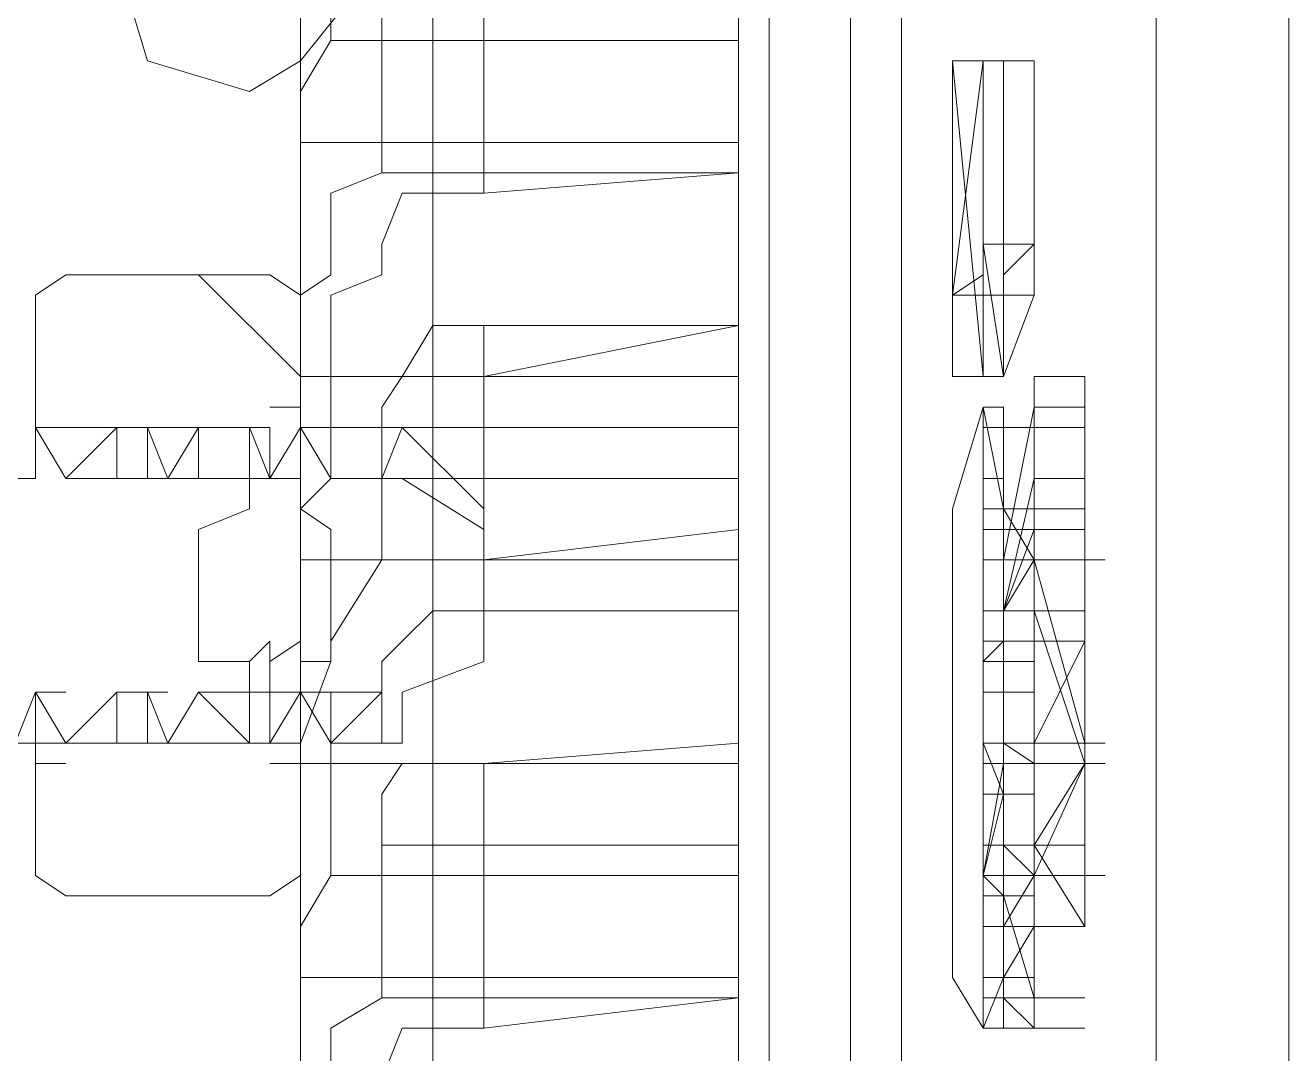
# Model space of a CAD drawing. Header units: millimetres. Extents: x 50 to 186, y -32 to 33.
# Drawn here: x 129.185 to 129.3582, y -16.4467 to -16.3057 of the extents above; entities that cross this region are included whole.
import ezdxf

# ---------------------------------------------------------------- set-up
doc = ezdxf.new("R2010")
doc.units = ezdxf.units.MM
doc.layers.add('Prumada Eletrica', color=40, linetype='Continuous', lineweight=30)

msp = doc.modelspace()

# ---------------------------------------------------------------- linework, layer by layer
at = {"layer": 'Prumada Eletrica', "color": 7, "linetype": 'Continuous', "lineweight": 20, "true_color": 0x000007}
for points in [[(129.24084, -13.14691), (129.24084, -16.36783), (129.24084, -16.36783)], [(129.31626, -13.17484), (129.31207, -13.17903), (129.30509, -13.193), (129.30509, -16.6402), (129.31626, -16.65836), (129.35817, -16.65417)], [(129.30509, -13.24328), (129.2981, -13.24328), (129.2981, -16.59411), (129.30509, -16.59411)], [(129.34001, -16.45723), (129.34001, -16.04658), (129.34001, -16.04658)], [(129.28693, -16.12899), (129.28693, -16.59411), (129.28693, -16.62903), (129.29112, -16.64299), (129.34001, -16.6402), (129.34001, -16.58293), (129.33721, -16.58293), (129.33721, -16.48656), (129.34001, -16.48656), (129.34001, -16.45723), (129.34839, -16.45723)], [(129.22268, -16.13876), (129.22268, -16.64299), (129.22268, -16.64299)], [(129.24084, -16.14295), (129.24084, -16.65417), (129.24084, -16.65417)], [(129.35817, -16.46142), (129.35817, -16.28263), (129.35817, -16.28263)], [(129.24782, -16.32872), (129.24782, -16.29241), (129.24084, -16.29241), (129.23665, -16.2966), (129.23385, -16.2966), (129.23385, -16.30358), (129.23385, -16.32593), (129.22687, -16.32872), (129.22687, -16.3399), (129.22268, -16.34269), (129.22268, -16.35387)], [(129.22687, -16.29241), (129.22687, -16.30777), (129.22687, -16.30777)], [(129.28274, -16.32174), (129.28274, -16.29241), (129.28274, -16.29241)], [(129.24782, -16.32174), (129.22268, -16.32174), (129.22268, -16.31476), (129.22687, -16.30777), (129.28274, -16.30777)], [(129.31626, -16.31057), (129.31207, -16.31057), (129.31207, -16.34269), (129.31626, -16.34269)], [(129.31207, -16.34269), (129.31626, -16.31057), (129.31626, -16.31057)], [(129.31626, -16.35387), (129.31626, -16.31057), (129.31626, -16.3399), (129.31207, -16.34269), (129.31207, -16.31057), (129.31207, -16.35387)], [(129.31207, -16.35387), (129.31207, -16.31057), (129.31207, -16.31057)], [(129.31207, -16.31057), (129.31626, -16.31057), (129.31626, -16.31057)], [(129.31626, -16.35387), (129.31626, -16.31057), (129.31626, -16.31057)], [(129.31626, -16.31057), (129.31906, -16.31057), (129.31906, -16.31057)], [(129.31906, -16.31057), (129.31626, -16.31057), (129.31626, -16.31057)], [(129.32325, -16.31057), (129.31906, -16.31057), (129.31906, -16.31057)], [(129.31906, -16.31057), (129.32325, -16.31057), (129.32325, -16.31057)], [(129.24782, -16.32174), (129.28274, -16.32174), (129.28274, -16.32174)], [(129.28274, -16.32174), (129.28274, -16.34688), (129.28274, -16.34688)], [(129.24782, -16.32593), (129.23385, -16.32593), (129.23385, -16.32593)], [(129.28274, -16.32593), (129.24782, -16.32593), (129.24782, -16.32593)], [(129.28274, -16.32593), (129.24782, -16.32872), (129.24782, -16.32872)], [(129.28274, -16.34688), (129.28274, -16.35387), (129.22687, -16.35387), (129.22687, -16.34269), (129.23385, -16.3399), (129.23385, -16.33571), (129.23665, -16.32872), (129.24782, -16.32872)], [(129.31626, -16.33571), (129.31906, -16.35387), (129.31906, -16.33571), (129.31906, -16.34269), (129.31906, -16.33571)], [(129.31906, -16.33571), (129.32325, -16.33571), (129.32325, -16.33571)], [(129.32325, -16.33571), (129.31906, -16.33571), (129.31906, -16.33571)], [(129.31906, -16.33571), (129.31906, -16.3399), (129.32325, -16.33571)], [(129.31906, -16.34269), (129.31906, -16.33571), (129.31906, -16.33571)], [(129.32325, -16.34269), (129.32325, -16.33571), (129.32325, -16.33571)], [(129.19055, -16.3399), (129.18636, -16.34269), (129.18636, -16.34269)], [(129.19055, -16.3399), (129.21849, -16.3399), (129.21849, -16.3399)], [(129.22268, -16.35387), (129.20871, -16.3399), (129.20871, -16.3399)], [(129.22268, -16.34269), (129.21849, -16.3399), (129.21849, -16.3399)], [(129.18636, -16.35806), (129.18636, -16.34269), (129.18636, -16.34269)], [(129.22268, -16.35806), (129.22268, -16.34269), (129.22268, -16.34269)], [(129.31207, -16.34269), (129.31207, -16.35387), (129.31207, -16.35387)], [(129.31207, -16.34269), (129.31207, -16.35387), (129.31207, -16.35387)], [(129.31626, -16.35387), (129.31207, -16.35387), (129.31207, -16.34269)], [(129.31626, -16.35387), (129.31626, -16.34269), (129.31626, -16.34269)], [(129.31626, -16.35387), (129.31626, -16.34269), (129.31626, -16.34269)], [(129.31626, -16.34269), (129.31906, -16.34269), (129.31906, -16.34269)], [(129.31626, -16.35387), (129.31626, -16.34269), (129.31626, -16.34269)], [(129.31906, -16.34269), (129.31906, -16.35387), (129.31906, -16.35387)], [(129.28274, -16.34688), (129.24782, -16.34688), (129.24084, -16.34688), (129.23665, -16.35387), (129.23385, -16.35806), (129.23385, -16.36085), (129.28274, -16.36085)], [(129.28274, -16.34688), (129.24782, -16.35387), (129.24782, -16.35387)], [(129.24782, -16.34688), (129.24782, -16.38599), (129.24782, -16.38599)], [(129.24782, -16.35387), (129.22268, -16.35387), (129.22268, -16.35387)], [(129.22687, -16.35387), (129.22687, -16.36783), (129.28274, -16.36783), (129.28274, -16.35387)], [(129.31207, -16.35387), (129.31626, -16.35387), (129.31626, -16.35387)], [(129.31626, -16.35387), (129.31906, -16.35387), (129.31906, -16.35387)], [(129.31906, -16.39018), (129.31906, -16.38599), (129.31906, -16.37901), (129.32325, -16.35806), (129.32325, -16.35387)], [(129.32325, -16.35387), (129.33023, -16.35387), (129.33023, -16.35387)], [(129.33023, -16.35806), (129.33023, -16.35387), (129.32325, -16.35387), (129.32325, -16.35806), (129.32325, -16.35387)], [(129.33023, -16.35806), (129.33023, -16.35387), (129.32325, -16.35387), (129.32325, -16.35806)], [(129.32325, -16.35387), (129.32325, -16.35806), (129.32325, -16.35806)], [(129.32325, -16.35387), (129.32325, -16.35806), (129.32325, -16.35806)], [(129.32325, -16.35387), (129.33023, -16.35387), (129.33023, -16.35387)], [(129.18636, -16.35806), (129.18636, -16.36085), (129.18636, -16.36085)], [(129.21849, -16.35806), (129.22268, -16.35806), (129.22268, -16.35806)], [(129.22268, -16.36085), (129.22268, -16.35806), (129.22268, -16.35806)], [(129.31906, -16.35806), (129.31626, -16.35806), (129.31626, -16.35806)], [(129.31906, -16.37901), (129.32325, -16.37901), (129.32325, -16.35806)], [(129.32325, -16.37202), (129.32325, -16.35806), (129.33023, -16.35806)], [(129.33023, -16.35806), (129.33023, -16.37202), (129.33023, -16.37202)], [(129.18357, -16.40415), (129.18636, -16.39716), (129.19055, -16.40415), (129.19754, -16.39716), (129.19754, -16.40415), (129.20173, -16.40415), (129.20173, -16.39716), (129.20452, -16.40415), (129.20871, -16.39716), (129.2157, -16.40415), (129.2157, -16.39716), (129.21849, -16.39716), (129.21849, -16.40415), (129.22268, -16.39716), (129.22687, -16.40415), (129.22687, -16.39716), (129.23385, -16.39716), (129.23385, -16.40415), (129.23665, -16.40415), (129.23665, -16.39716), (129.24782, -16.39297), (129.24782, -16.37202), (129.23665, -16.36085), (129.23385, -16.36783), (129.23385, -16.36085), (129.22687, -16.36085), (129.22687, -16.36783), (129.22268, -16.36085), (129.21849, -16.36783), (129.2157, -16.36085), (129.2157, -16.36783), (129.20871, -16.36783), (129.20871, -16.36085), (129.20452, -16.36783), (129.20173, -16.36085), (129.20173, -16.36783), (129.19754, -16.36783), (129.19754, -16.36085), (129.19055, -16.36783), (129.18636, -16.36085), (129.18636, -16.36783), (129.18357, -16.36783)], [(129.18636, -16.36085), (129.21849, -16.36085), (129.21849, -16.36085)], [(129.18636, -16.36085), (129.19055, -16.36085), (129.19055, -16.36085)], [(129.18636, -16.36085), (129.19055, -16.36085), (129.19055, -16.36085)], [(129.19754, -16.36085), (129.20173, -16.36085), (129.20173, -16.36085)], [(129.20173, -16.36085), (129.20452, -16.36085), (129.20452, -16.36085)], [(129.20871, -16.36085), (129.2157, -16.36085), (129.2157, -16.36085)], [(129.21849, -16.36085), (129.21849, -16.36783), (129.21849, -16.36783)], [(129.22268, -16.36085), (129.22687, -16.36085), (129.22687, -16.36085)], [(129.23385, -16.37901), (129.23385, -16.36085), (129.23385, -16.36085)], [(129.23665, -16.36085), (129.24084, -16.36085), (129.24084, -16.36085)], [(129.31626, -16.37202), (129.31626, -16.36085), (129.31906, -16.36085)], [(129.31626, -16.36085), (129.31626, -16.36783), (129.31626, -16.36783)], [(129.31626, -16.36085), (129.31626, -16.37202), (129.31626, -16.37202)], [(129.31906, -16.36085), (129.31626, -16.36085), (129.31626, -16.36085)], [(129.31906, -16.36085), (129.31626, -16.36085), (129.31626, -16.36085)], [(129.31906, -16.37482), (129.31906, -16.36085), (129.32325, -16.36085), (129.32325, -16.37482)], [(129.31906, -16.36085), (129.32325, -16.36085), (129.32325, -16.36085)], [(129.31906, -16.37482), (129.31906, -16.36783), (129.31906, -16.36085), (129.31906, -16.37901)], [(129.31906, -16.37482), (129.31906, -16.36085), (129.31906, -16.36085)], [(129.32325, -16.36085), (129.31906, -16.36085), (129.31906, -16.36085)], [(129.32325, -16.36085), (129.31906, -16.36085), (129.31906, -16.36085)], [(129.32325, -16.37482), (129.31906, -16.37482), (129.31906, -16.36085), (129.32325, -16.36085), (129.31906, -16.36085)], [(129.32325, -16.36085), (129.31906, -16.36085), (129.31906, -16.36085)], [(129.31906, -16.36783), (129.31906, -16.36085), (129.31906, -16.36085)], [(129.31906, -16.37482), (129.32325, -16.37482), (129.32325, -16.36085)], [(129.32325, -16.36085), (129.32325, -16.36783), (129.32325, -16.36783)], [(129.33023, -16.37901), (129.33023, -16.36085), (129.32325, -16.36085), (129.32325, -16.36783)], [(129.32325, -16.37901), (129.32325, -16.36085), (129.32325, -16.36085)], [(129.32325, -16.36085), (129.33023, -16.36085), (129.33023, -16.36085)], [(129.32325, -16.36085), (129.33023, -16.36085), (129.33023, -16.36085)], [(129.18357, -16.36783), (129.18636, -16.36783), (129.18636, -16.36783)], [(129.19055, -16.36783), (129.19754, -16.36783), (129.19754, -16.36783)], [(129.20173, -16.36783), (129.20452, -16.36783), (129.20452, -16.36783)], [(129.20452, -16.36783), (129.20871, -16.36783), (129.20871, -16.36783)], [(129.22687, -16.36783), (129.22268, -16.37202), (129.22268, -16.37901)], [(129.23385, -16.36783), (129.23665, -16.36783), (129.23665, -16.36783)], [(129.24782, -16.37482), (129.23665, -16.36783), (129.23665, -16.36783)], [(129.28274, -16.36783), (129.28274, -16.37482), (129.28274, -16.37482)], [(129.31626, -16.36783), (129.31626, -16.37901), (129.31906, -16.37901), (129.31906, -16.36783)], [(129.31626, -16.37202), (129.31626, -16.36783), (129.31906, -16.36783), (129.31906, -16.37202)], [(129.31626, -16.36783), (129.31626, -16.37901), (129.31906, -16.37901)], [(129.31906, -16.38599), (129.32325, -16.36783), (129.32325, -16.36783)], [(129.32325, -16.37901), (129.33023, -16.37901), (129.33023, -16.36783)], [(129.32325, -16.36783), (129.32325, -16.38599), (129.32325, -16.38599)], [(129.33023, -16.36783), (129.32325, -16.36783), (129.32325, -16.37901)], [(129.32325, -16.36783), (129.32325, -16.37202), (129.33023, -16.37202)], [(129.32325, -16.36783), (129.33023, -16.36783), (129.33023, -16.36783)], [(129.33023, -16.37202), (129.33023, -16.36783), (129.33023, -16.36783)], [(129.31906, -16.37901), (129.31626, -16.37901), (129.31626, -16.37202), (129.31906, -16.37202)], [(129.31626, -16.37202), (129.31626, -16.37482), (129.31906, -16.37482), (129.31906, -16.37202)], [(129.31626, -16.37482), (129.31626, -16.37202), (129.31906, -16.37202), (129.31906, -16.37482)], [(129.31906, -16.37901), (129.31906, -16.37202), (129.31626, -16.37202), (129.31626, -16.37901)], [(129.32325, -16.37202), (129.31906, -16.37202), (129.31906, -16.37202)], [(129.32325, -16.37202), (129.32325, -16.38599), (129.31906, -16.38599), (129.31906, -16.37202)], [(129.32325, -16.37202), (129.33023, -16.37202), (129.33023, -16.37202)], [(129.24782, -16.37901), (129.28274, -16.37482), (129.28274, -16.37482)], [(129.28274, -16.37482), (129.28274, -16.40694), (129.28274, -16.40694)], [(129.31626, -16.37482), (129.31906, -16.37482), (129.31906, -16.37482)], [(129.31906, -16.37482), (129.32325, -16.37482), (129.32325, -16.37482)], [(129.31906, -16.37482), (129.32325, -16.37482), (129.32325, -16.37482)], [(129.31906, -16.37482), (129.32325, -16.37482), (129.32325, -16.37482)], [(129.31906, -16.37482), (129.32325, -16.37482), (129.32325, -16.37482)], [(129.31906, -16.37482), (129.32325, -16.37482), (129.32325, -16.37482)], [(129.32325, -16.37482), (129.31906, -16.38599), (129.31906, -16.37901)], [(129.31906, -16.37482), (129.32325, -16.37482), (129.32325, -16.37482)], [(129.31906, -16.37482), (129.32325, -16.37482), (129.32325, -16.37482)], [(129.33023, -16.37482), (129.32325, -16.37482), (129.32325, -16.37482)], [(129.32325, -16.37482), (129.33023, -16.37482), (129.33023, -16.37482)], [(129.32325, -16.37482), (129.32325, -16.39018), (129.32325, -16.37901), (129.32325, -16.39018), (129.32325, -16.37901), (129.32325, -16.38599)], [(129.32325, -16.37482), (129.32325, -16.38599), (129.32325, -16.38599)], [(129.24782, -16.37901), (129.22268, -16.37901), (129.22268, -16.37901)], [(129.24782, -16.37901), (129.23385, -16.37901), (129.22687, -16.39018), (129.22687, -16.39297), (129.22268, -16.40415), (129.22268, -16.40694)], [(129.28274, -16.37901), (129.24782, -16.37901), (129.24782, -16.37901)], [(129.31906, -16.37901), (129.31906, -16.4251), (129.31626, -16.42231), (129.31626, -16.37901), (129.31906, -16.37901), (129.31906, -16.39018), (129.31626, -16.39297), (129.31626, -16.40415), (129.31906, -16.41113), (129.31906, -16.4251)], [(129.31906, -16.37901), (129.31906, -16.39018), (129.31626, -16.39297), (129.31626, -16.40415), (129.31906, -16.41113), (129.31906, -16.4251), (129.31906, -16.42231)], [(129.31626, -16.38599), (129.31626, -16.37901), (129.31906, -16.37901)], [(129.31626, -16.37901), (129.31906, -16.37901), (129.31906, -16.37901)], [(129.31906, -16.38599), (129.32325, -16.38599), (129.32325, -16.37901)], [(129.31906, -16.37901), (129.32325, -16.37901), (129.32325, -16.39018)], [(129.31906, -16.38599), (129.31906, -16.39018), (129.31906, -16.37901)], [(129.31906, -16.38599), (129.32325, -16.38599), (129.32325, -16.37901), (129.32325, -16.38599)], [(129.32325, -16.37901), (129.31906, -16.37901), (129.31906, -16.37901)], [(129.32325, -16.37901), (129.31906, -16.37901), (129.31906, -16.37901)], [(129.31906, -16.37901), (129.32325, -16.37901), (129.32325, -16.37901)], [(129.31906, -16.37901), (129.32325, -16.37901), (129.32325, -16.37901)], [(129.32325, -16.38599), (129.32325, -16.37901), (129.32325, -16.37901)], [(129.32325, -16.37901), (129.33023, -16.37901), (129.33023, -16.40415)], [(129.33023, -16.37901), (129.32325, -16.37901), (129.32325, -16.37901)], [(129.32325, -16.37901), (129.32325, -16.38599), (129.32325, -16.38599)], [(129.32325, -16.37901), (129.33023, -16.37901), (129.33023, -16.37901)], [(129.32325, -16.37901), (129.33023, -16.37901), (129.33023, -16.37901)], [(129.33023, -16.40415), (129.32325, -16.37901), (129.32325, -16.37901)], [(129.32325, -16.37901), (129.33023, -16.37901), (129.33023, -16.37901)], [(129.32325, -16.37901), (129.33023, -16.37901), (129.33023, -16.37901)], [(129.33023, -16.38599), (129.33023, -16.37901), (129.33023, -16.37901)], [(129.33023, -16.37901), (129.33302, -16.37901), (129.33302, -16.37901)], [(129.28274, -16.40694), (129.22687, -16.40694), (129.22687, -16.40415), (129.23385, -16.39716), (129.23385, -16.39297), (129.23665, -16.39018), (129.24084, -16.38599), (129.24782, -16.38599)], [(129.28274, -16.38599), (129.24782, -16.38599), (129.24782, -16.38599)], [(129.31906, -16.39018), (129.31626, -16.39018), (129.31626, -16.38599)], [(129.31626, -16.39297), (129.31626, -16.38599), (129.31906, -16.38599), (129.31906, -16.39297)], [(129.31626, -16.38599), (129.31906, -16.38599), (129.31906, -16.38599)], [(129.31906, -16.38599), (129.31626, -16.38599), (129.31906, -16.38599), (129.31906, -16.39018)], [(129.31626, -16.38599), (129.31906, -16.38599), (129.31906, -16.38599)], [(129.31906, -16.38599), (129.31626, -16.38599), (129.31626, -16.38599)], [(129.31626, -16.38599), (129.31906, -16.38599), (129.31906, -16.38599)], [(129.31626, -16.38599), (129.31906, -16.38599), (129.31906, -16.38599)], [(129.31626, -16.38599), (129.31906, -16.38599), (129.32325, -16.38599)], [(129.31906, -16.38599), (129.31626, -16.38599), (129.31626, -16.38599)], [(129.31906, -16.38599), (129.31626, -16.38599), (129.31626, -16.38599)], [(129.31906, -16.38599), (129.32325, -16.38599), (129.32325, -16.38599)], [(129.32325, -16.38599), (129.31906, -16.38599), (129.31906, -16.38599)], [(129.31906, -16.38599), (129.31906, -16.39018), (129.32325, -16.39018), (129.32325, -16.38599)], [(129.31906, -16.39018), (129.31906, -16.38599), (129.31906, -16.39297)], [(129.31906, -16.38599), (129.31906, -16.39297), (129.31906, -16.39297)], [(129.31906, -16.38599), (129.31906, -16.39297), (129.31906, -16.39297)], [(129.31906, -16.38599), (129.31906, -16.39297), (129.32325, -16.39297)], [(129.31906, -16.38599), (129.32325, -16.38599), (129.32325, -16.38599)], [(129.31906, -16.38599), (129.31906, -16.39716), (129.31906, -16.39297), (129.31906, -16.40415)], [(129.31906, -16.39018), (129.32325, -16.39018), (129.32325, -16.38599)], [(129.31906, -16.38599), (129.31906, -16.39297), (129.31906, -16.39018)], [(129.31906, -16.39018), (129.31906, -16.38599), (129.32325, -16.38599), (129.32325, -16.39018)], [(129.32325, -16.38599), (129.33023, -16.38599), (129.33023, -16.38599)], [(129.32325, -16.38599), (129.32325, -16.40415), (129.32325, -16.40415)], [(129.32325, -16.38599), (129.33023, -16.38599), (129.33023, -16.39018), (129.32325, -16.40415)], [(129.32325, -16.42231), (129.32325, -16.40415), (129.32325, -16.38599), (129.32325, -16.39716)], [(129.32325, -16.38599), (129.33023, -16.38599), (129.33023, -16.38599)], [(129.32325, -16.38599), (129.33023, -16.38599), (129.33023, -16.38599)], [(129.32325, -16.38599), (129.33023, -16.38599), (129.33023, -16.38599)], [(129.32325, -16.38599), (129.33023, -16.40694), (129.32325, -16.41812), (129.32325, -16.40694)], [(129.33023, -16.38599), (129.32325, -16.38599), (129.32325, -16.38599)], [(129.32325, -16.38599), (129.33023, -16.38599), (129.33023, -16.38599)], [(129.32325, -16.38599), (129.33023, -16.38599), (129.33023, -16.38599)], [(129.33023, -16.38599), (129.33023, -16.40694), (129.33023, -16.40694)], [(129.2157, -16.39297), (129.21849, -16.39018), (129.21849, -16.39297), (129.22268, -16.39018)], [(129.22268, -16.39018), (129.22268, -16.39297), (129.22268, -16.39297)], [(129.31626, -16.39018), (129.31626, -16.39297), (129.31906, -16.39297), (129.31906, -16.39018)], [(129.31906, -16.39018), (129.31626, -16.39018), (129.31626, -16.39018)], [(129.31626, -16.39018), (129.31906, -16.39018), (129.32325, -16.39018)], [(129.31906, -16.40415), (129.31906, -16.39018), (129.31906, -16.39018)], [(129.32325, -16.39018), (129.31906, -16.39018), (129.31906, -16.39018)], [(129.32325, -16.39018), (129.31906, -16.39018), (129.31906, -16.39018)], [(129.31906, -16.39018), (129.31906, -16.39297), (129.31906, -16.39297)], [(129.31906, -16.39297), (129.31906, -16.39018), (129.31906, -16.39018)], [(129.32325, -16.39018), (129.31906, -16.39018), (129.31906, -16.39018)], [(129.31906, -16.39018), (129.32325, -16.39018), (129.32325, -16.39018)], [(129.31906, -16.39018), (129.32325, -16.39018), (129.32325, -16.39018)], [(129.33023, -16.39018), (129.32325, -16.39018), (129.32325, -16.39018)], [(129.32325, -16.39018), (129.32325, -16.39297), (129.32325, -16.39297)], [(129.21849, -16.39297), (129.21849, -16.39716), (129.21849, -16.39716)], [(129.22268, -16.40694), (129.22268, -16.39297), (129.22268, -16.39297)], [(129.31626, -16.40694), (129.31626, -16.39297), (129.31626, -16.39297)], [(129.31626, -16.39297), (129.31626, -16.39716), (129.31906, -16.39716)], [(129.31626, -16.39297), (129.31906, -16.39297), (129.31906, -16.39297)], [(129.31626, -16.39297), (129.31906, -16.39297), (129.31906, -16.39297)], [(129.31906, -16.39297), (129.32325, -16.39297), (129.32325, -16.39297)], [(129.31906, -16.39297), (129.32325, -16.39297), (129.32325, -16.39297)], [(129.32325, -16.39297), (129.31906, -16.39297), (129.31906, -16.39297)], [(129.32325, -16.39297), (129.31906, -16.39297), (129.31906, -16.39297)], [(129.31906, -16.40415), (129.32325, -16.40415), (129.32325, -16.39297)], [(129.31906, -16.39297), (129.32325, -16.39297), (129.32325, -16.39297)], [(129.31906, -16.39297), (129.32325, -16.39297), (129.32325, -16.39297)], [(129.32325, -16.40694), (129.32325, -16.39297), (129.32325, -16.39297)], [(129.32325, -16.39716), (129.32325, -16.39297), (129.32325, -16.39297)], [(129.32325, -16.40415), (129.32325, -16.39297), (129.32325, -16.39297)], [(129.18636, -16.39716), (129.18636, -16.40694), (129.18636, -16.40694)], [(129.18636, -16.39716), (129.19055, -16.39716), (129.19055, -16.39716)], [(129.18636, -16.40415), (129.18636, -16.39716), (129.18636, -16.39716)], [(129.19754, -16.39716), (129.20173, -16.39716), (129.20173, -16.39716)], [(129.20173, -16.39716), (129.20452, -16.39716), (129.20452, -16.39716)], [(129.20871, -16.39716), (129.2157, -16.39716), (129.2157, -16.39716)], [(129.2157, -16.39716), (129.2157, -16.40415), (129.2157, -16.40415)], [(129.2157, -16.39716), (129.21849, -16.39716), (129.21849, -16.39716)], [(129.2157, -16.39716), (129.21849, -16.39716), (129.21849, -16.39716)], [(129.22268, -16.39716), (129.21849, -16.40415), (129.21849, -16.40415)], [(129.22268, -16.39716), (129.22687, -16.39716), (129.22687, -16.39716)], [(129.22687, -16.39716), (129.23385, -16.39716), (129.23385, -16.39716)], [(129.23665, -16.39716), (129.23665, -16.40415), (129.23665, -16.40415)], [(129.23665, -16.39716), (129.23665, -16.40415), (129.23665, -16.40415)], [(129.24084, -16.39716), (129.24084, -16.65836), (129.24084, -16.65836)], [(129.31626, -16.39716), (129.31626, -16.40415), (129.31626, -16.40415)], [(129.31906, -16.40415), (129.31626, -16.40415), (129.31626, -16.39716)], [(129.31626, -16.40415), (129.31626, -16.39716), (129.31906, -16.39716), (129.31906, -16.40415)], [(129.31626, -16.39716), (129.31906, -16.39716), (129.32325, -16.39716)], [(129.31626, -16.39716), (129.31626, -16.40415), (129.31626, -16.40415)], [(129.31906, -16.40415), (129.31906, -16.39716), (129.31906, -16.40694)], [(129.31906, -16.39716), (129.31906, -16.40694), (129.31906, -16.40694)], [(129.32325, -16.39716), (129.31906, -16.39716), (129.31906, -16.39716)], [(129.31906, -16.40415), (129.31906, -16.39716), (129.31906, -16.39716)], [(129.18357, -16.40415), (129.18636, -16.40415), (129.18636, -16.40415)], [(129.21849, -16.40415), (129.18636, -16.40415), (129.18636, -16.40415)], [(129.19055, -16.40415), (129.19754, -16.40415), (129.19754, -16.40415)], [(129.20173, -16.40415), (129.20452, -16.40415), (129.20452, -16.40415)], [(129.20452, -16.40415), (129.20871, -16.40415), (129.20871, -16.40415)], [(129.2157, -16.40415), (129.21849, -16.40415), (129.21849, -16.40415)], [(129.21849, -16.40415), (129.22268, -16.40415), (129.22268, -16.40415)], [(129.21849, -16.40415), (129.22268, -16.40415), (129.22268, -16.40415)], [(129.22687, -16.40415), (129.23385, -16.40415), (129.23385, -16.40415)], [(129.24782, -16.40694), (129.28274, -16.40415), (129.28274, -16.40415)], [(129.31626, -16.40415), (129.31626, -16.40694), (129.31906, -16.40694), (129.31906, -16.40415)], [(129.31906, -16.40694), (129.31906, -16.40415), (129.31626, -16.40415), (129.31626, -16.40694)], [(129.31626, -16.40694), (129.31626, -16.40415), (129.31626, -16.40415)], [(129.31626, -16.40415), (129.31906, -16.40415), (129.31906, -16.40415)], [(129.31626, -16.40415), (129.31906, -16.40415), (129.31906, -16.40415)], [(129.31626, -16.40415), (129.31906, -16.40415), (129.31906, -16.40415)], [(129.31906, -16.40694), (129.31906, -16.40415), (129.31906, -16.42231)], [(129.32325, -16.40415), (129.31906, -16.40415), (129.31906, -16.40415)], [(129.31906, -16.42231), (129.31906, -16.40415), (129.31906, -16.40415)], [(129.31906, -16.40694), (129.31906, -16.40415), (129.32325, -16.40415), (129.32325, -16.40694)], [(129.32325, -16.40415), (129.31906, -16.40415), (129.31906, -16.40415)], [(129.32325, -16.40415), (129.31906, -16.40415), (129.31906, -16.40415)], [(129.32325, -16.40415), (129.32325, -16.40694), (129.31906, -16.40415)], [(129.31906, -16.40415), (129.32325, -16.40415), (129.32325, -16.40415)], [(129.31906, -16.40415), (129.31906, -16.41113), (129.31906, -16.41113)], [(129.32325, -16.40415), (129.31906, -16.40415), (129.31906, -16.40415)], [(129.31906, -16.40415), (129.31906, -16.41113), (129.32325, -16.41113)], [(129.31906, -16.40415), (129.32325, -16.40415), (129.32325, -16.40415)], [(129.32325, -16.40415), (129.33023, -16.40415), (129.33023, -16.40415)], [(129.32325, -16.40415), (129.33023, -16.40415), (129.33023, -16.40415)], [(129.32325, -16.40415), (129.32325, -16.40694), (129.32325, -16.40694)], [(129.33023, -16.42231), (129.33023, -16.40415), (129.33023, -16.40694)], [(129.33023, -16.40415), (129.33023, -16.40694), (129.33023, -16.40694)], [(129.33023, -16.40415), (129.33302, -16.40415), (129.33302, -16.40415)], [(129.18636, -16.40694), (129.19055, -16.40694), (129.19055, -16.40694)], [(129.18636, -16.42231), (129.18636, -16.40694), (129.18636, -16.40694)], [(129.21849, -16.40694), (129.22268, -16.40694), (129.22268, -16.40694)], [(129.22268, -16.42231), (129.22268, -16.40694), (129.22268, -16.40694)], [(129.24782, -16.44326), (129.24782, -16.40694), (129.23665, -16.40694), (129.23385, -16.41113), (129.23385, -16.41812), (129.23385, -16.43907), (129.22687, -16.44326), (129.22687, -16.45443), (129.22268, -16.45723), (129.22268, -16.4684)], [(129.24782, -16.40694), (129.22268, -16.40694), (129.22268, -16.40694)], [(129.22687, -16.40694), (129.22687, -16.42231), (129.22687, -16.42231)], [(129.28274, -16.40694), (129.24782, -16.40694), (129.24782, -16.40694)], [(129.28274, -16.43627), (129.28274, -16.40694), (129.28274, -16.40694)], [(129.31626, -16.40694), (129.31626, -16.41812), (129.31906, -16.41812), (129.31906, -16.40694)], [(129.31626, -16.40694), (129.31906, -16.40694), (129.31906, -16.40694)], [(129.32325, -16.42231), (129.32325, -16.40694), (129.31906, -16.40694)], [(129.32325, -16.40694), (129.31906, -16.40694), (129.31906, -16.40694)], [(129.32325, -16.41812), (129.31906, -16.41812), (129.31906, -16.40694)], [(129.31906, -16.40694), (129.31906, -16.41812), (129.31906, -16.41812)], [(129.31906, -16.41812), (129.31906, -16.40694), (129.32325, -16.40694)], [(129.32325, -16.41812), (129.32325, -16.40694), (129.32325, -16.40694)], [(129.32325, -16.40694), (129.32325, -16.41812), (129.32325, -16.41812)], [(129.33023, -16.40694), (129.33023, -16.41812), (129.33023, -16.40694), (129.32325, -16.41812), (129.33023, -16.42929), (129.33023, -16.42231)], [(129.33023, -16.40694), (129.32325, -16.40694), (129.32325, -16.40694)], [(129.32325, -16.40694), (129.33023, -16.40694), (129.33023, -16.40694)], [(129.33023, -16.40694), (129.32325, -16.42231), (129.32325, -16.42231)], [(129.33023, -16.40694), (129.32325, -16.42231), (129.32325, -16.42929)], [(129.32325, -16.42231), (129.32325, -16.40694), (129.32325, -16.40694)], [(129.32325, -16.40694), (129.33023, -16.40694), (129.33023, -16.40694)], [(129.32325, -16.41812), (129.33023, -16.40694), (129.33023, -16.40694)], [(129.33023, -16.40694), (129.33302, -16.40694), (129.33302, -16.40694)], [(129.33023, -16.40694), (129.33302, -16.40694), (129.33302, -16.40694)], [(129.31626, -16.41113), (129.31626, -16.41812), (129.31626, -16.41812)], [(129.31906, -16.41113), (129.31906, -16.41812), (129.31906, -16.41812)], [(129.32325, -16.42231), (129.31906, -16.42929), (129.32325, -16.42231), (129.31906, -16.42231), (129.31906, -16.41113)], [(129.31906, -16.41113), (129.31906, -16.42231), (129.32325, -16.42231)], [(129.31906, -16.41113), (129.32325, -16.41113), (129.32325, -16.41113)], [(129.32325, -16.42231), (129.31906, -16.41812), (129.31906, -16.41113)], [(129.31906, -16.41113), (129.31906, -16.41812), (129.31906, -16.41812)], [(129.31906, -16.41113), (129.32325, -16.41113), (129.32325, -16.41812)], [(129.31906, -16.41812), (129.32325, -16.41812), (129.32325, -16.41113)], [(129.32325, -16.41113), (129.31906, -16.41113), (129.31906, -16.41113)], [(129.33023, -16.41812), (129.32325, -16.41812), (129.32325, -16.41113), (129.32325, -16.42231), (129.32325, -16.42929), (129.33023, -16.42929)], [(129.28274, -16.41812), (129.23385, -16.41812), (129.23385, -16.41812)], [(129.31906, -16.41812), (129.31626, -16.41812), (129.31626, -16.41812)], [(129.31906, -16.42231), (129.31906, -16.41812), (129.31906, -16.41812)], [(129.32325, -16.41812), (129.31906, -16.41812), (129.31906, -16.41812)], [(129.31906, -16.42231), (129.31906, -16.41812), (129.32325, -16.41812), (129.32325, -16.42231)], [(129.31906, -16.41812), (129.32325, -16.41812), (129.32325, -16.41812)], [(129.31906, -16.42929), (129.31906, -16.41812), (129.31906, -16.41812)], [(129.32325, -16.41812), (129.32325, -16.42231), (129.32325, -16.42231)], [(129.32325, -16.41812), (129.33023, -16.41812), (129.33023, -16.41812)], [(129.32325, -16.41812), (129.33023, -16.41812), (129.33023, -16.41812)], [(129.32325, -16.41812), (129.32325, -16.42231), (129.32325, -16.42231)], [(129.32325, -16.42231), (129.32325, -16.41812), (129.32325, -16.41812)], [(129.33023, -16.41812), (129.32325, -16.41812), (129.32325, -16.41812)], [(129.32325, -16.41812), (129.33023, -16.41812), (129.33023, -16.41812)], [(129.32325, -16.42231), (129.32325, -16.41812), (129.32325, -16.41812)], [(129.32325, -16.41812), (129.32325, -16.42231), (129.32325, -16.42231)], [(129.19055, -16.4251), (129.18636, -16.42231), (129.18636, -16.42231)], [(129.22268, -16.42231), (129.21849, -16.4251), (129.21849, -16.4251)], [(129.28274, -16.42231), (129.22687, -16.42231), (129.22268, -16.42929), (129.22268, -16.43627), (129.24782, -16.43627)], [(129.31626, -16.42231), (129.31906, -16.42231), (129.31906, -16.42231)], [(129.31626, -16.42231), (129.31906, -16.42231), (129.31906, -16.42231)], [(129.31626, -16.43627), (129.31626, -16.42231), (129.31626, -16.42929)], [(129.31626, -16.42231), (129.31906, -16.42231), (129.31906, -16.42231)], [(129.31906, -16.4251), (129.31906, -16.42231), (129.31626, -16.42231), (129.31626, -16.4251)], [(129.31626, -16.42231), (129.31906, -16.42231), (129.31906, -16.42231)], [(129.31906, -16.42231), (129.31906, -16.42929), (129.31626, -16.42929), (129.31626, -16.42231)], [(129.32325, -16.42231), (129.31906, -16.42231), (129.31906, -16.42231)], [(129.33023, -16.42231), (129.32325, -16.42231), (129.31906, -16.42231), (129.31906, -16.4251), (129.32325, -16.4251), (129.32325, -16.42231), (129.31906, -16.42231), (129.32325, -16.42231)], [(129.31906, -16.43627), (129.31906, -16.42929), (129.31906, -16.43907), (129.31906, -16.42231), (129.31906, -16.42929)], [(129.32325, -16.42231), (129.32325, -16.42929), (129.31906, -16.42929)], [(129.32325, -16.42231), (129.31906, -16.42231), (129.31906, -16.42231)], [(129.31906, -16.42231), (129.32325, -16.42231), (129.32325, -16.42231)], [(129.31906, -16.42231), (129.32325, -16.42231), (129.32325, -16.42231)], [(129.32325, -16.42929), (129.32325, -16.42231), (129.32325, -16.42231)], [(129.33023, -16.42231), (129.32325, -16.42231), (129.32325, -16.42231)], [(129.32325, -16.42231), (129.32325, -16.42929), (129.32325, -16.42929)], [(129.32325, -16.42929), (129.32325, -16.42231), (129.32325, -16.42231)], [(129.33023, -16.42231), (129.33302, -16.42231), (129.33302, -16.42231)], [(129.21849, -16.4251), (129.19055, -16.4251), (129.19055, -16.4251)], [(129.21849, -16.4251), (129.19055, -16.4251), (129.19055, -16.4251)], [(129.21849, -16.4251), (129.19055, -16.4251), (129.19055, -16.4251)], [(129.31626, -16.42929), (129.31626, -16.4251), (129.31626, -16.4251)], [(129.31626, -16.4251), (129.31626, -16.43627), (129.31906, -16.43627), (129.31906, -16.4251)], [(129.31626, -16.4251), (129.31626, -16.42929), (129.31626, -16.42929)], [(129.31626, -16.4251), (129.31906, -16.4251), (129.31906, -16.4251)], [(129.31626, -16.4251), (129.31906, -16.4251), (129.32325, -16.4251)], [(129.31626, -16.4251), (129.31626, -16.43627), (129.31626, -16.44326), (129.31626, -16.42929), (129.31626, -16.43627), (129.31626, -16.42929), (129.31626, -16.4251), (129.31906, -16.4251)], [(129.31906, -16.42929), (129.32325, -16.42929), (129.31906, -16.42929), (129.31906, -16.43627), (129.31626, -16.43627), (129.31626, -16.42929), (129.31626, -16.4251), (129.31906, -16.4251)], [(129.31626, -16.4251), (129.31906, -16.4251), (129.31906, -16.4251)], [(129.31626, -16.4251), (129.31906, -16.4251), (129.31906, -16.4251)], [(129.31906, -16.43627), (129.31906, -16.43907), (129.31626, -16.43907), (129.31626, -16.43627), (129.31626, -16.4251)], [(129.31906, -16.4251), (129.31626, -16.4251), (129.31626, -16.4251)], [(129.31906, -16.4251), (129.31626, -16.4251), (129.31626, -16.4251)], [(129.31906, -16.4251), (129.32325, -16.43907), (129.32325, -16.44326)], [(129.33023, -16.44326), (129.32325, -16.44326), (129.31906, -16.43907), (129.31906, -16.4251)], [(129.31906, -16.4251), (129.32325, -16.4251), (129.32325, -16.4251)], [(129.31906, -16.43627), (129.31906, -16.42929), (129.31906, -16.44326), (129.31906, -16.43627), (129.31906, -16.4251)], [(129.31906, -16.4251), (129.31906, -16.42929), (129.31906, -16.42929)], [(129.31906, -16.42929), (129.31906, -16.4251), (129.31906, -16.4251)], [(129.31906, -16.43907), (129.31906, -16.4251), (129.31906, -16.4251)], [(129.31906, -16.4251), (129.32325, -16.4251), (129.32325, -16.4251)], [(129.31906, -16.4251), (129.32325, -16.4251), (129.32325, -16.4251)], [(129.32325, -16.4251), (129.32325, -16.42929), (129.31906, -16.42929), (129.31906, -16.4251), (129.31906, -16.43907)], [(129.31906, -16.4251), (129.31906, -16.43627), (129.31906, -16.43627)], [(129.31906, -16.4251), (129.32325, -16.4251), (129.32325, -16.4251)], [(129.32325, -16.4251), (129.31906, -16.4251), (129.31906, -16.4251)], [(129.31906, -16.42929), (129.31626, -16.42929), (129.31906, -16.42929), (129.31906, -16.43627)], [(129.31626, -16.42929), (129.31626, -16.43627), (129.31626, -16.43627)], [(129.31626, -16.43627), (129.31626, -16.42929), (129.31906, -16.42929)], [(129.31626, -16.42929), (129.31626, -16.43627), (129.31906, -16.43627)], [(129.31626, -16.43627), (129.31626, -16.42929), (129.31906, -16.42929), (129.31906, -16.43627)], [(129.31906, -16.42929), (129.31626, -16.42929), (129.31626, -16.42929)], [(129.32325, -16.42929), (129.31906, -16.42929), (129.31906, -16.42929)], [(129.31906, -16.42929), (129.32325, -16.42929), (129.32325, -16.42929)], [(129.31906, -16.43627), (129.31906, -16.42929), (129.32325, -16.42929), (129.32325, -16.43627)], [(129.31906, -16.43907), (129.31906, -16.42929), (129.32325, -16.42929), (129.32325, -16.43907)], [(129.31906, -16.42929), (129.31906, -16.43907), (129.31906, -16.43907)], [(129.32325, -16.43907), (129.31906, -16.43907), (129.32325, -16.43907), (129.32325, -16.42929), (129.31906, -16.42929), (129.31906, -16.43907)], [(129.32325, -16.42929), (129.32325, -16.43627), (129.31906, -16.43627), (129.31906, -16.43907)], [(129.31906, -16.42929), (129.31906, -16.43907), (129.31906, -16.43907)], [(129.31906, -16.43627), (129.31906, -16.42929), (129.32325, -16.42929), (129.32325, -16.43627)], [(129.32325, -16.42929), (129.31906, -16.42929), (129.31906, -16.42929)], [(129.31906, -16.42929), (129.32325, -16.42929), (129.32325, -16.42929)], [(129.31906, -16.42929), (129.32325, -16.42929), (129.32325, -16.42929)], [(129.33023, -16.42929), (129.32325, -16.42929), (129.32325, -16.42929)], [(129.24782, -16.43627), (129.28274, -16.43627), (129.28274, -16.43627)], [(129.28274, -16.43627), (129.28274, -16.46142), (129.28274, -16.46142)], [(129.31906, -16.44326), (129.31906, -16.43627), (129.31626, -16.43627), (129.31626, -16.44326)], [(129.31626, -16.43627), (129.31906, -16.43627), (129.32325, -16.43627)], [(129.31626, -16.43627), (129.31906, -16.43627), (129.31906, -16.43627)], [(129.31626, -16.43627), (129.31906, -16.43627), (129.31906, -16.43627)], [(129.31626, -16.43627), (129.31906, -16.43627), (129.31906, -16.43627)], [(129.31906, -16.43627), (129.31626, -16.43627), (129.31626, -16.43627)], [(129.31906, -16.43627), (129.32325, -16.43627), (129.32325, -16.43627)], [(129.32325, -16.43627), (129.31906, -16.43627), (129.31906, -16.43627)], [(129.31906, -16.43627), (129.32325, -16.43627), (129.32325, -16.43627)], [(129.32325, -16.43907), (129.32325, -16.43627), (129.32325, -16.43627)], [(129.28274, -16.43907), (129.24782, -16.44326), (129.23665, -16.44326), (129.23385, -16.45024), (129.23385, -16.45443), (129.22687, -16.45723), (129.22687, -16.4684), (129.28274, -16.4684), (129.28274, -16.46142)], [(129.24782, -16.43907), (129.23385, -16.43907), (129.23385, -16.43907)], [(129.28274, -16.43907), (129.24782, -16.43907), (129.24782, -16.43907)], [(129.24782, -16.44326), (129.28274, -16.43907), (129.28274, -16.43907)], [(129.31906, -16.44326), (129.32325, -16.44326), (129.31906, -16.43907), (129.31906, -16.44326), (129.31626, -16.44326), (129.31626, -16.43907)], [(129.31626, -16.43907), (129.31906, -16.43907), (129.32325, -16.43907), (129.32325, -16.44326), (129.31906, -16.44326)], [(129.31626, -16.43907), (129.31906, -16.43907), (129.31906, -16.43907)], [(129.32325, -16.43907), (129.31906, -16.43907), (129.32325, -16.43907), (129.31906, -16.43907)], [(129.31906, -16.43907), (129.32325, -16.43907), (129.32325, -16.43907)], [(129.31906, -16.43907), (129.32325, -16.43907), (129.32325, -16.43907)], [(129.31906, -16.43907), (129.32325, -16.43907), (129.32325, -16.43907)], [(129.31906, -16.43907), (129.32325, -16.43907), (129.32325, -16.43907)], [(129.32325, -16.43907), (129.31906, -16.43907), (129.31906, -16.43907)], [(129.31906, -16.43907), (129.32325, -16.43907), (129.32325, -16.43907)], [(129.32325, -16.43907), (129.33023, -16.43907), (129.33023, -16.43907)], [(129.31626, -16.44326), (129.31906, -16.44326), (129.31906, -16.44326)], [(129.31626, -16.44326), (129.31906, -16.44326), (129.31906, -16.44326)], [(129.31906, -16.44326), (129.32325, -16.44326), (129.32325, -16.44326)], [(129.31906, -16.44326), (129.32325, -16.44326), (129.32325, -16.44326)], [(129.32325, -16.44326), (129.33023, -16.44326), (129.33023, -16.44326)]]:
    msp.add_lwpolyline(points, dxfattribs=at)
for points in [[(129.2157, -16.31476), (129.22268, -16.31057), (129.23385, -16.2966), (129.22268, -16.28263), (129.2157, -16.27844), (129.20173, -16.28263), (129.19754, -16.2966), (129.20173, -16.31057)], [(129.31626, -16.35387), (129.31207, -16.31057), (129.31626, -16.31057), (129.31626, -16.34269), (129.31626, -16.31057)], [(129.31906, -16.34269), (129.31906, -16.35387), (129.31626, -16.33571), (129.31626, -16.31057), (129.31906, -16.31057), (129.31906, -16.34269), (129.31906, -16.31057)], [(129.32325, -16.33571), (129.32325, -16.34269), (129.31906, -16.35387), (129.31906, -16.31057), (129.31906, -16.34269), (129.31906, -16.3399), (129.32325, -16.33571), (129.32325, -16.31057)], [(129.31906, -16.35387), (129.31626, -16.33571), (129.31906, -16.33571)], [(129.31906, -16.34269), (129.31906, -16.33571)], [(129.31906, -16.34269), (129.31906, -16.3399)], [(129.31207, -16.34269), (129.31626, -16.34269)], [(129.31906, -16.34269), (129.31906, -16.35387), (129.32325, -16.34269)], [(129.31207, -16.35387), (129.31626, -16.35387)], [(129.31626, -16.35387), (129.31906, -16.35387)], [(129.31207, -16.40415), (129.31207, -16.43627), (129.31626, -16.44326), (129.31906, -16.43627), (129.31906, -16.37202), (129.31626, -16.35806), (129.31207, -16.37202)], [(129.31207, -16.40415), (129.31207, -16.43627), (129.31626, -16.44326), (129.31906, -16.43627), (129.31906, -16.37202), (129.31626, -16.35806), (129.31207, -16.37202)], [(129.31626, -16.37482), (129.31626, -16.35806), (129.31906, -16.35806), (129.31906, -16.37202), (129.32325, -16.37901), (129.32325, -16.42929), (129.31906, -16.43627), (129.31906, -16.44326), (129.31626, -16.44326)], [(129.31626, -16.37482), (129.31626, -16.35806), (129.31906, -16.35806), (129.31906, -16.37202), (129.32325, -16.37901), (129.32325, -16.42929), (129.31906, -16.43627), (129.31906, -16.44326), (129.31626, -16.44326)], [(129.31626, -16.36783), (129.31906, -16.36783), (129.31906, -16.36085), (129.31626, -16.36085)], [(129.31626, -16.37901), (129.31626, -16.38599), (129.31626, -16.36085)], [(129.31626, -16.37202), (129.31626, -16.36085)], [(129.32325, -16.36783), (129.32325, -16.36085), (129.33023, -16.36085), (129.32325, -16.36085)], [(129.32325, -16.36085), (129.32325, -16.37482)], [(129.21849, -16.39716), (129.2157, -16.39716), (129.2157, -16.39297), (129.20871, -16.39297), (129.20871, -16.37482), (129.2157, -16.37202), (129.2157, -16.36783), (129.22268, -16.36783), (129.22268, -16.37202), (129.22687, -16.37482), (129.22687, -16.39297), (129.22268, -16.39297), (129.22268, -16.39716)], [(129.31626, -16.37202), (129.31906, -16.37202), (129.31906, -16.36783), (129.31626, -16.36783)], [(129.31906, -16.38599), (129.31906, -16.36783)], [(129.31626, -16.37482), (129.31626, -16.37202)], [(129.31906, -16.37901), (129.32325, -16.37901), (129.32325, -16.37202), (129.31906, -16.37202)], [(129.31906, -16.37482), (129.32325, -16.37482)], [(129.32325, -16.37482), (129.32325, -16.38599)], [(129.32325, -16.37901), (129.31906, -16.38599), (129.32325, -16.38599)], [(129.32325, -16.38599), (129.32325, -16.37901)], [(129.31626, -16.39018), (129.31906, -16.39018), (129.31906, -16.38599), (129.31626, -16.38599)], [(129.31626, -16.39018), (129.31906, -16.39018), (129.31906, -16.38599), (129.31626, -16.38599)], [(129.31626, -16.39018), (129.31626, -16.38599)], [(129.31626, -16.39297), (129.31626, -16.38599)], [(129.31906, -16.38599), (129.31906, -16.39297)], [(129.32325, -16.38599), (129.32325, -16.40415)], [(129.32325, -16.39297), (129.32325, -16.39018)], [(129.31626, -16.40694), (129.31626, -16.39297), (129.31626, -16.40694), (129.31626, -16.40415)], [(129.31626, -16.39716), (129.31626, -16.39297)], [(129.31626, -16.40415), (129.31906, -16.40415), (129.31906, -16.39716), (129.31626, -16.39716)], [(129.31626, -16.39716), (129.31626, -16.40415)], [(129.31626, -16.39716), (129.31626, -16.40415)], [(129.31626, -16.39716), (129.31626, -16.40415)], [(129.31626, -16.40415), (129.31626, -16.39716)], [(129.31626, -16.40415), (129.31906, -16.40415)], [(129.31626, -16.40415), (129.31906, -16.40415)], [(129.31626, -16.40694), (129.31626, -16.40415)], [(129.31906, -16.40415), (129.31906, -16.40694), (129.32325, -16.40694)], [(129.31906, -16.41113), (129.31906, -16.40415)], [(129.31626, -16.42231), (129.31906, -16.40694), (129.31626, -16.40694)], [(129.32325, -16.40694), (129.31906, -16.40694)], [(129.31626, -16.41113), (129.31626, -16.42231), (129.31906, -16.41113)], [(129.31906, -16.42231), (129.31906, -16.41113)], [(129.32325, -16.42231), (129.31906, -16.41812), (129.31906, -16.41113), (129.31906, -16.42231)], [(129.31906, -16.42231), (129.32325, -16.42231)], [(129.31906, -16.42929), (129.31906, -16.4251), (129.31906, -16.42929), (129.31906, -16.42231), (129.31906, -16.43627)], [(129.32325, -16.42929), (129.32325, -16.42231), (129.32325, -16.43907), (129.32325, -16.42929), (129.32325, -16.43627)], [(129.31626, -16.4251), (129.31626, -16.42929)], [(129.31626, -16.4251), (129.31906, -16.4251)], [(129.32325, -16.42929), (129.32325, -16.43907)], [(129.31626, -16.43627), (129.31906, -16.43627)], [(129.31906, -16.43627), (129.32325, -16.43627)], [(129.31626, -16.43907), (129.31906, -16.43907)]]:
    msp.add_lwpolyline(points, close=True, dxfattribs=at)

doc.saveas('drawing.dxf')
